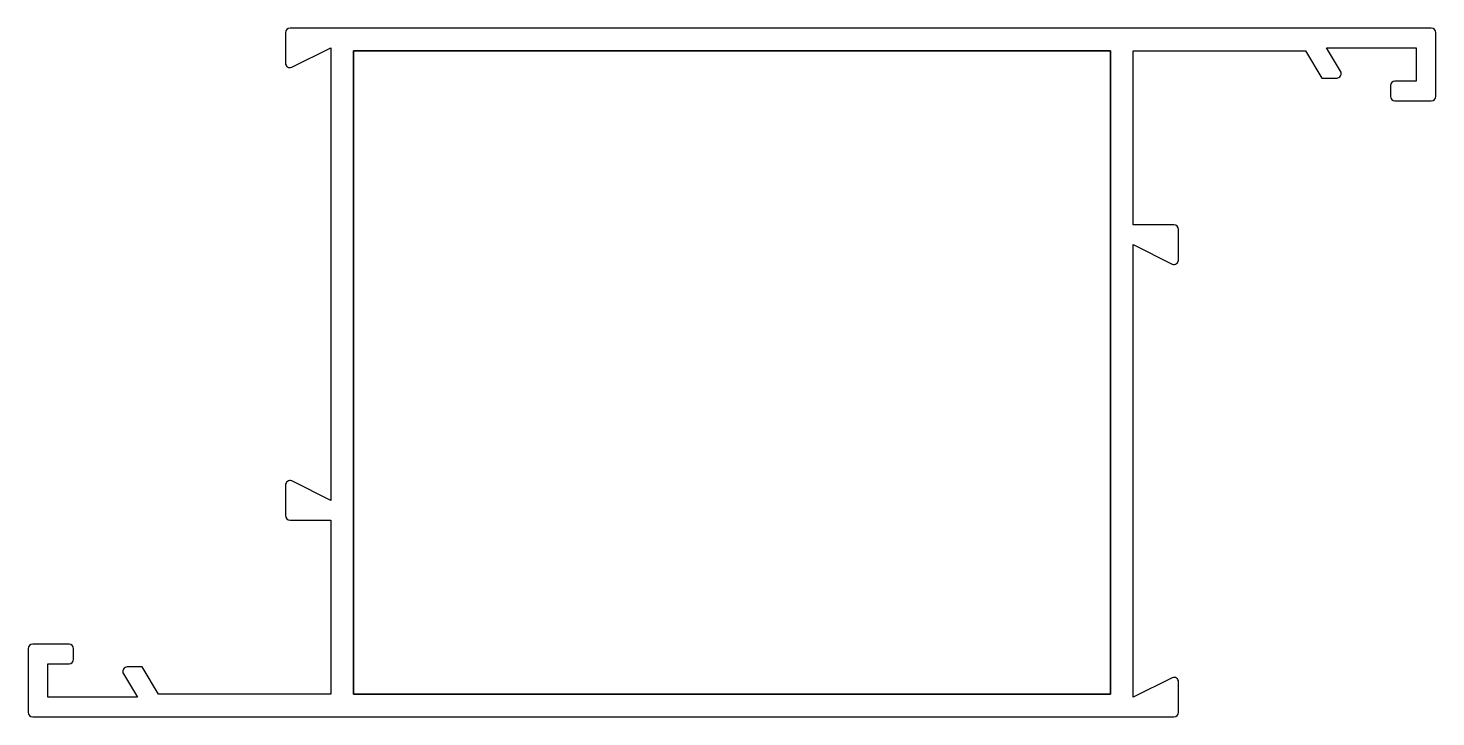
# Model space of a CAD drawing. Extents: x 1311.4 to 1404.4, y 397.8 to 443.3.
import ezdxf

# ---------------------------------------------------------------- set-up
doc = ezdxf.new("R2010")
doc.units = 0
doc.layers.get('0').update_dxf_attribs({"linetype": 'CONTINUOUS'})

msp = doc.modelspace()

# ---------------------------------------------------------------- linework, layer by layer
for p, q in [((1328.437, 443.03), (1328.437, 441.023)), ((1404.137, 443.33), (1328.737, 443.33)), ((1404.437, 438.83), (1404.437, 443.03)), ((1328.849, 440.744), (1331.437, 442.03)), ((1331.437, 442.03), (1331.437, 412.13)), ((1332.937, 441.83), (1382.937, 441.83)), ((1332.937, 399.33), (1332.937, 441.83)), ((1332.937, 441.83), (1332.937, 399.33)), ((1382.937, 441.83), (1332.937, 441.83)), ((1382.937, 441.83), (1382.937, 399.33)), ((1382.937, 399.33), (1382.937, 441.83)), ((1384.437, 441.83), (1395.817, 441.831)), ((1384.437, 430.33), (1384.437, 441.83)), ((1395.817, 441.831), (1396.899, 440.031)), ((1397.214, 442.031), (1403.137, 442.031)), ((1398.142, 440.486), (1397.214, 442.031)), ((1403.137, 442.031), (1403.137, 439.83)), ((1396.899, 440.031), (1397.885, 440.031)), ((1401.437, 439.53), (1401.437, 438.83)), ((1403.137, 439.83), (1401.737, 439.83)), ((1401.737, 438.53), (1404.137, 438.53)), ((1387.137, 430.33), (1384.437, 430.33)), ((1387.437, 428.023), (1387.437, 430.03)), ((1384.437, 429.03), (1387.026, 427.744)), ((1384.437, 399.13), (1384.437, 429.03)), ((1328.437, 413.137), (1328.437, 411.13)), ((1331.437, 412.13), (1328.849, 413.415)), ((1328.737, 410.83), (1331.437, 410.83)), ((1331.437, 410.83), (1331.437, 399.33)), ((1311.437, 402.33), (1311.437, 398.13)), ((1314.137, 402.63), (1311.737, 402.63)), ((1314.437, 401.63), (1314.437, 402.33)), ((1312.737, 401.33), (1314.137, 401.33)), ((1312.737, 399.13), (1312.737, 401.33)), ((1318.975, 401.128), (1317.989, 401.128)), ((1320.057, 399.328), (1318.975, 401.128)), ((1317.732, 400.674), (1318.66, 399.128)), ((1387.026, 400.415), (1384.437, 399.13)), ((1387.437, 398.13), (1387.437, 400.137)), ((1318.66, 399.128), (1312.737, 399.13)), ((1331.437, 399.33), (1320.057, 399.328)), ((1382.937, 399.33), (1332.937, 399.33)), ((1332.937, 399.33), (1382.937, 399.33)), ((1311.737, 397.83), (1387.137, 397.83))]:
    msp.add_line(p, q)
for centre, start, end in [((1328.737, 443.03), 90, 180), ((1404.137, 443.03), 0, 90), ((1328.737, 441.023), 180, 291.80141), ((1397.885, 440.331), 270, 31), ((1401.737, 439.53), 90, 180), ((1401.737, 438.83), 180, 270), ((1404.137, 438.83), 270, 0), ((1387.137, 430.03), 0, 90), ((1387.137, 428.023), 248.19859, 0), ((1328.737, 413.137), 68.19859, 180), ((1328.737, 411.13), 180, 270), ((1311.737, 402.33), 90, 180), ((1314.137, 402.33), 0, 90), ((1314.137, 401.63), 270, 0), ((1317.989, 400.828), 90, 211), ((1387.137, 400.137), 0, 111.80141), ((1311.737, 398.13), 180, 270), ((1387.137, 398.13), 270, 0)]:
    msp.add_arc(centre, 0.3, start, end)

doc.saveas('drawing.dxf')
